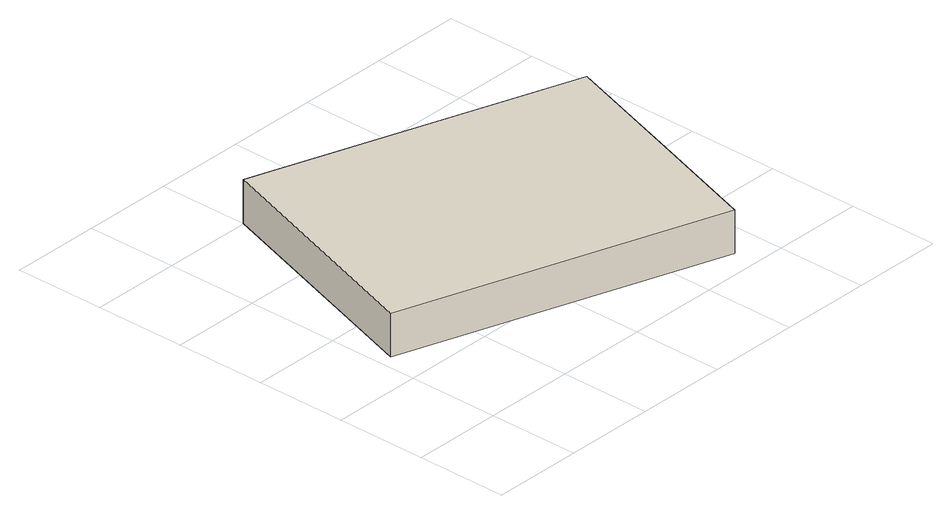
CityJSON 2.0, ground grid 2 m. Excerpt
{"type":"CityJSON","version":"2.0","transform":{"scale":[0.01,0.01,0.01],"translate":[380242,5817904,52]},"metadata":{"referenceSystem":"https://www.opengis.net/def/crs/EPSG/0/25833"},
"CityObjects":{
"building1":{"type":"Building","attributes":{"Gemeindeschluessel":"11000004","BezugspunktDach":"2200","function":"31001_2723","measuredHeight":1.26,"storeysAboveGround":1},"address":[{"country":"Germany","locality":"Berlin","thoroughfareNumber":"12","thoroughfareName":"Teufelsseechaussee"}],"geometry":[{"type":"Solid","lod":"1","boundaries":[[[[0,1,2,3,4]],[[5,6,7,8,9]],[[5,9,4,3]],[[6,5,3,2]],[[7,6,2,1]],[[8,7,1,0]],[[9,8,0,4]]]]}]}
},
"vertices":[
[729,51,170],[815,312,170],[900,572,170],[202,802,170],[30,281,170],[202,802,75],[900,572,75],[815,312,75],[729,51,75],[30,281,75]
]}
